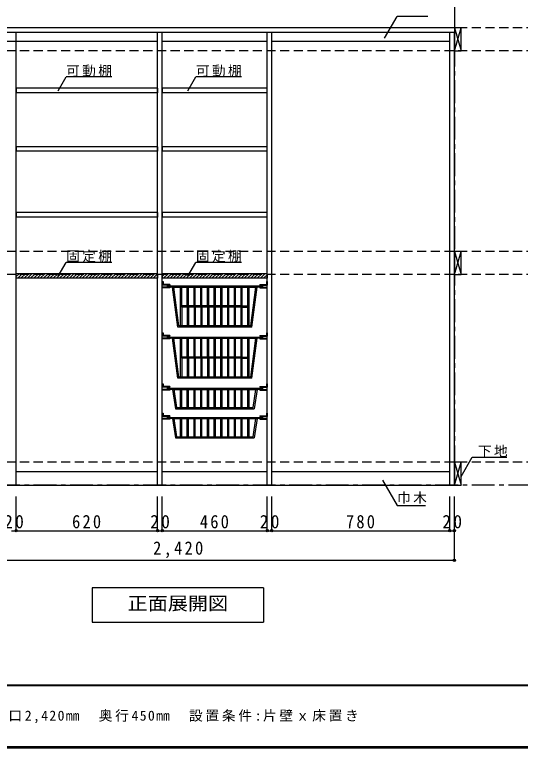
# Model space of a CAD drawing. Units: millimetres at full size, sheet at 1:20. Extents: x -3922 to 3878, y -2932 to 2722.
# Drawn here: x -2812 to -596, y -2864 to 350 of the extents above; entities that cross this region are included whole.
import ezdxf
from ezdxf.enums import TextEntityAlignment as Align

# ---------------------------------------------------------------- set-up
doc = ezdxf.new("R2010")
doc.units = ezdxf.units.MM
doc.header["$LTSCALE"] = 20
doc.header["$PDMODE"] = 32
doc.header["$PDSIZE"] = 10
doc.linetypes.add('CHAIN1', pattern=[8, 5, -1, 1, -1])
doc.linetypes.add('DASHED2', pattern=[3, 2, -1])
for name, color, linetype in [('0-2_本体', 2, 'Continuous'), ('0-3_固定棚', 2, 'Continuous'), ('0-4_可動棚', 3, 'Continuous'), ('0-7_桟木・巾木', 2, 'Continuous'), ('0-8_引き出し', 2, 'Continuous'), ('0-9_他ｱｲﾃﾑ', 7, 'Continuous'), ('0-A_文字', 7, 'Continuous'), ('0-B_寸法', 7, 'Continuous'), ('0-C_ハッチ', 4, 'Continuous'), ('F-1_枠', 6, 'Continuous'), ('F-A_文字', 7, 'Continuous')]:
    doc.layers.add(name, color=color, linetype=linetype)
doc.styles.add('ＭＳ ゴシック', font='')
doc.styles.get('ＭＳ ゴシック').set_extended_font_data('MS Gothic')

# ---------------------------------------------------------------- blocks, each defined once
blk = doc.blocks.new('バスケット（小）')
at = {"layer": '0-9_他ｱｲﾃﾑ', "color": 3}
for p, q in [((-229.5, 39.91), (-229.5, 24.91)), ((229.5, 39.91), (229.5, 24.91)), ((-209.5, 24.91), (-229.5, 24.91)), ((-229.5, 12.91), (-229.5, 15.91)), ((-209.5, 15.91), (-229.5, 15.91)), ((-196.5, 12.91), (-229.5, 12.91)), ((-196.5, 27.91), (-226.5, 27.91)), ((-209.5, 24.91), (-209.5, 15.91)), ((-196.5, 24.91), (-206.5, 24.91)), ((-206.5, 24.91), (-206.5, 15.91)), ((-196.5, 15.91), (-206.5, 15.91)), ((-196.5, 27.91), (-196.5, 24.91)), ((-196.5, 15.91), (-196.5, 12.91)), ((196.5, 27.91), (196.5, 24.91)), ((196.5, 27.91), (226.5, 27.91)), ((196.5, 24.91), (206.5, 24.91)), ((196.5, 15.91), (196.5, 12.91)), ((196.5, 15.91), (206.5, 15.91)), ((196.5, 12.91), (229.5, 12.91)), ((206.5, 24.91), (206.5, 15.91)), ((209.5, 24.91), (229.5, 24.91)), ((209.5, 24.91), (209.5, 15.91)), ((209.5, 15.91), (229.5, 15.91)), ((229.5, 12.91), (229.5, 15.91))]:
    blk.add_line(p, q, dxfattribs=at)
at = {"layer": '0-9_他ｱｲﾃﾑ'}
for p, q in [((-205, 20.91), (205, 20.91)), ((-205, 15.91), (-205, 20.91)), ((-185, 15.91), (-205, 15.91)), ((-185, 15.91), (-172.5, -69.09)), ((-185, 15.91), (185, 15.91)), ((-180.06, 16.64), (-168.19, -64.09)), ((-150, -64.09), (-150, 15.91)), ((-145, -64.09), (-145, 15.91)), ((-120.5, -64.09), (-120.5, 15.91)), ((-115.5, -64.09), (-115.5, 15.91)), ((-91, -64.09), (-91, 15.91)), ((-86, -64.09), (-86, 15.91)), ((-61.5, -64.09), (-61.5, 15.91)), ((-56.5, -64.09), (-56.5, 15.91)), ((-32, -64.09), (-32, 15.91)), ((-27, -64.09), (-27, 15.91)), ((-2.5, -64.09), (-2.5, 15.91)), ((2.5, -64.09), (2.5, 15.91)), ((27, -64.09), (27, 15.91)), ((32, -64.09), (32, 15.91)), ((56.5, -64.09), (56.5, 15.91)), ((61.5, -64.09), (61.5, 15.91)), ((86, -64.09), (86, 15.91)), ((91, -64.09), (91, 15.91)), ((115.5, -64.09), (115.5, 15.91)), ((120.5, -64.09), (120.5, 15.91)), ((145, -64.09), (145, 15.91)), ((150, -64.09), (150, 15.91)), ((168.18, -64.09), (179.94, 15.91)), ((185, 15.91), (172.5, -69.09)), ((205, 15.91), (185, 15.91)), ((205, 20.91), (205, 15.91)), ((-168.19, -64.09), (168.18, -64.09)), ((-172.5, -69.09), (172.5, -69.09))]:
    blk.add_line(p, q, dxfattribs=at)
at = {"layer": '0-9_他ｱｲﾃﾑ', "color": 3}
for points in [[(-229.5, 39.91), (-226.5, 39.91), (-226.5, 27.91)], [(229.5, 39.91), (226.5, 39.91), (226.5, 27.91)]]:
    blk.add_lwpolyline(points, dxfattribs=at)
blk = doc.blocks.new('バスケット（大）')
at = {"layer": '0-9_他ｱｲﾃﾑ', "color": 3}
for p, q in [((-228.94, 78.41), (-228.94, 63.41)), ((-195.94, 66.41), (-225.94, 66.41)), ((-195.94, 66.41), (-195.94, 63.41)), ((197.06, 66.41), (197.06, 63.41)), ((197.06, 66.41), (227.06, 66.41)), ((230.06, 78.41), (230.06, 63.41)), ((-208.94, 63.41), (-228.94, 63.41)), ((-228.94, 51.41), (-228.94, 54.41)), ((-208.94, 54.41), (-228.94, 54.41)), ((-195.94, 51.41), (-228.94, 51.41)), ((-208.94, 63.41), (-208.94, 54.41)), ((-195.94, 63.41), (-205.94, 63.41)), ((-205.94, 63.41), (-205.94, 54.41)), ((-195.94, 54.41), (-205.94, 54.41)), ((-195.94, 54.41), (-195.94, 51.41)), ((197.06, 63.41), (207.06, 63.41)), ((197.06, 54.41), (197.06, 51.41)), ((197.06, 54.41), (207.06, 54.41)), ((197.06, 51.41), (230.06, 51.41)), ((207.06, 63.41), (207.06, 54.41)), ((210.06, 63.41), (230.06, 63.41)), ((210.06, 63.41), (210.06, 54.41)), ((210.06, 54.41), (230.06, 54.41)), ((230.06, 51.41), (230.06, 54.41))]:
    blk.add_line(p, q, dxfattribs=at)
at = {"layer": '0-9_他ｱｲﾃﾑ'}
for p, q in [((-161.94, -120.59), (-184.44, 54.41)), ((-184.44, 54.41), (185.56, 54.41)), ((-156.9, -115.59), (-179.4, 54.41)), ((-149.44, -115.59), (-149.44, 54.41)), ((-144.44, -33.09), (-144.44, 54.41)), ((-119.94, -33.09), (-119.94, 54.41)), ((-114.94, -33.09), (-114.94, 54.41)), ((-90.44, -33.09), (-90.44, 54.41)), ((-85.44, -33.09), (-85.44, 54.41)), ((-60.94, -33.09), (-60.94, 54.41)), ((-55.94, -33.09), (-55.94, 54.41)), ((-31.44, -33.09), (-31.44, 54.41)), ((-26.44, -33.09), (-26.44, 54.41)), ((-1.94, -115.59), (-1.94, 54.41)), ((3.06, -28.09), (3.06, 54.41)), ((27.56, -115.59), (27.56, 54.41)), ((32.56, -115.59), (32.56, 54.41)), ((57.06, -33.09), (57.06, 54.41)), ((62.06, -33.09), (62.06, 54.41)), ((86.56, -33.09), (86.56, 54.41)), ((91.56, -33.09), (91.56, 54.41)), ((116.06, -33.09), (116.06, 54.41)), ((121.06, -33.09), (121.06, 54.41)), ((145.56, -33.09), (145.56, 54.41)), ((150.56, -115.59), (150.56, 54.41)), ((158.02, -115.59), (180.52, 54.41)), ((163.06, -120.59), (185.56, 54.41)), ((205.56, 54.41), (185.56, 54.41)), ((-119.94, -28.09), (-144.44, -28.09)), ((-90.44, -28.09), (-114.94, -28.09)), ((-60.94, -28.09), (-85.44, -28.09)), ((-31.44, -28.09), (-55.94, -28.09)), ((-1.94, -28.09), (-26.44, -28.09)), ((3.06, -115.59), (3.06, -28.09)), ((27.56, -28.09), (3.06, -28.09)), ((57.06, -28.09), (32.56, -28.09)), ((86.56, -28.09), (62.06, -28.09)), ((116.06, -28.09), (91.56, -28.09)), ((121.06, -28.09), (145.56, -28.09)), ((-144.44, -33.09), (-144.44, -115.59)), ((-119.94, -33.09), (-144.44, -33.09)), ((-119.94, -33.09), (-119.94, -115.59)), ((-114.94, -33.09), (-114.94, -115.59)), ((-90.44, -33.09), (-114.94, -33.09)), ((-90.44, -33.09), (-90.44, -115.59)), ((-85.44, -33.09), (-85.44, -115.59)), ((-60.94, -33.09), (-85.44, -33.09)), ((-60.94, -33.09), (-60.94, -115.59)), ((-55.94, -33.09), (-55.94, -115.59)), ((-31.44, -33.09), (-55.94, -33.09)), ((-31.44, -33.09), (-31.44, -115.59)), ((-26.44, -33.09), (-26.44, -115.59)), ((-1.94, -33.09), (-26.44, -33.09)), ((27.56, -33.09), (3.06, -33.09)), ((57.06, -33.09), (32.56, -33.09)), ((57.06, -115.59), (57.06, -33.09)), ((62.06, -115.59), (62.06, -33.09)), ((86.56, -33.09), (62.06, -33.09)), ((86.56, -115.59), (86.56, -33.09)), ((91.56, -115.59), (91.56, -33.09)), ((116.06, -33.09), (91.56, -33.09)), ((116.06, -115.59), (116.06, -33.09)), ((121.06, -115.59), (121.06, -33.09)), ((121.06, -33.09), (145.56, -33.09)), ((145.56, -115.59), (145.56, -33.09)), ((163.06, -120.59), (-161.94, -120.59)), ((158.02, -115.59), (-156.9, -115.59))]:
    blk.add_line(p, q, dxfattribs=at)
at = {"layer": '0-9_他ｱｲﾃﾑ', "color": 3}
for points in [[(-228.94, 78.41), (-225.94, 78.41), (-225.94, 66.41)], [(230.06, 78.41), (227.06, 78.41), (227.06, 66.41)]]:
    blk.add_lwpolyline(points, dxfattribs=at)
at = {"layer": '0-9_他ｱｲﾃﾑ'}
blk.add_lwpolyline([(-184.44, 54.41), (-204.44, 54.41), (-204.44, 59.41), (205.56, 59.41), (205.56, 54.41)], dxfattribs=at)

msp = doc.modelspace()

# ---------------------------------------------------------------- linework, layer by layer
at = {"layer": '0-2_本体', "color": 3}
for p, q in [((-885.36, 291.73), (-3305.36, 291.73)), ((-885.36, 291.73), (-885.36, 271.73)), ((-885.36, 271.73), (-3305.36, 271.73)), ((-2805.36, -1711.27), (-2805.36, 271.73)), ((-2185.36, -1711.27), (-2185.36, 271.73)), ((-2165.36, -1711.27), (-2165.36, 271.73)), ((-1705.36, -1711.27), (-1705.36, 271.73)), ((-1685.36, -1711.27), (-1685.36, 271.73)), ((-905.36, -1711.27), (-905.36, 271.73)), ((-885.36, -1711.27), (-885.36, 271.73)), ((-3305.36, -1711.27), (-885.36, -1711.27))]:
    msp.add_line(p, q, dxfattribs=at)
at = {"layer": '0-3_固定棚', "color": 3}
for p, q in [((-2185.36, -785.27), (-2805.36, -785.27)), ((-2185.36, -785.27), (-2185.36, -805.27)), ((-2165.36, -785.27), (-2165.36, -805.27)), ((-1705.36, -785.27), (-2165.36, -785.27)), ((-2185.36, -805.27), (-2805.36, -805.27))]:
    msp.add_line(p, q, dxfattribs=at)
msp.add_lwpolyline([(-1705.36, -785.27), (-1705.36, -805.27), (-2165.36, -805.27)], dxfattribs=at)
at = {"layer": '0-4_可動棚'}
for p, q in [((-2804.36, 7.23), (-2804.36, 27.23)), ((-2186.36, 27.23), (-2804.36, 27.23)), ((-2186.36, 7.23), (-2804.36, 7.23)), ((-2186.36, 27.23), (-2186.36, 7.23)), ((-2164.36, 7.23), (-2164.36, 27.23)), ((-1706.36, 27.23), (-2164.36, 27.23)), ((-1706.36, 7.23), (-2164.36, 7.23)), ((-1706.36, 27.23), (-1706.36, 7.23)), ((-2804.36, -248.77), (-2804.36, -228.77)), ((-2186.36, -228.77), (-2804.36, -228.77)), ((-2186.36, -248.77), (-2804.36, -248.77)), ((-2186.36, -228.77), (-2186.36, -248.77)), ((-2164.36, -248.77), (-2164.36, -228.77)), ((-1706.36, -228.77), (-2164.36, -228.77)), ((-1706.36, -248.77), (-2164.36, -248.77)), ((-1706.36, -228.77), (-1706.36, -248.77)), ((-2804.36, -536.77), (-2804.36, -516.77)), ((-2186.36, -516.77), (-2804.36, -516.77)), ((-2186.36, -536.77), (-2804.36, -536.77)), ((-2186.36, -516.77), (-2186.36, -536.77)), ((-2164.36, -536.77), (-2164.36, -516.77)), ((-1706.36, -516.77), (-2164.36, -516.77)), ((-1706.36, -536.77), (-2164.36, -536.77)), ((-1706.36, -516.77), (-1706.36, -536.77))]:
    msp.add_line(p, q, dxfattribs=at)
at = {"layer": '0-7_桟木・巾木', "color": 7}
for p, q in [((-2185.36, 231.73), (-3285.36, 231.73)), ((-1705.36, 231.73), (-2165.36, 231.73)), ((-905.36, 231.73), (-1685.36, 231.73)), ((-2805.36, -1651.27), (-2185.36, -1651.27)), ((-2165.36, -1651.27), (-1705.36, -1651.27)), ((-1685.36, -1651.27), (-905.36, -1651.27))]:
    msp.add_line(p, q, dxfattribs=at)
at = {"layer": '0-8_引き出し', "color": 7}
for p, q in [((-885.36, 291.73), (-855.36, 191.73)), ((-885.36, 191.73), (-855.36, 291.73)), ((-885.36, -688.27), (-855.36, -788.27)), ((-885.36, -788.27), (-855.36, -688.27)), ((-885.36, -1611.27), (-855.36, -1711.27)), ((-885.36, -1711.27), (-855.36, -1611.27))]:
    msp.add_line(p, q, dxfattribs=at)
at = {"layer": '0-8_引き出し', "color": 3}
for points in [[(-855.36, 191.73), (-855.36, 291.73), (-885.36, 291.73), (-885.36, 191.73)], [(-855.36, -788.27), (-855.36, -688.27), (-885.36, -688.27), (-885.36, -788.27)], [(-855.36, -1711.27), (-855.36, -1611.27), (-885.36, -1611.27), (-885.36, -1711.27)]]:
    msp.add_lwpolyline(points, close=True, dxfattribs=at)
at = {"layer": '0-A_文字', "linetype": 'CHAIN1'}
for p, q in [((-885.36, 1822.73), (-885.36, -1711.27)), ((3131.3, -1711.27), (-3305.36, -1711.27))]:
    msp.add_line(p, q, dxfattribs=at)
at = {"layer": '0-A_文字'}
for p, q in [((-2621.2, 16.17), (-2586.19, 76.82)), ((-2386.19, 76.82), (-2586.19, 76.82)), ((-2052.62, 16.17), (-2017.61, 76.82)), ((-1817.61, 76.82), (-2017.61, 76.82)), ((-2621.2, -796.33), (-2586.19, -735.68)), ((-2386.19, -735.68), (-2586.19, -735.68)), ((-2052.62, -796.33), (-2017.61, -735.68)), ((-1817.61, -735.68), (-2017.61, -735.68)), ((-855.36, -1672.95), (-806.6, -1588.48)), ((-806.6, -1588.48), (-656.07, -1588.48)), ((-1200.36, -1689.03), (-1136.15, -1800.25)), ((-1136.15, -1800.25), (-1012.39, -1800.25)), ((-1721.76, -2161.27), (-1721.76, -2311.27)), ((-2471.76, -2311.27), (-1721.76, -2311.27))]:
    msp.add_line(p, q, dxfattribs=at)
msp.add_lwpolyline([(-1721.76, -2161.27), (-2471.76, -2161.27), (-2471.76, -2311.27)], dxfattribs=at)
at = {"layer": '0-B_寸法'}
for p in [(-1190.98, 246.66), (-1001.57, 341.62)]:
    msp.add_line(p, (-1136.15, 341.62), dxfattribs=at)
at = {"layer": '0-B_寸法', "color": 4, "linetype": 'DASHED2'}
for p, q in [((3131.3, 291.73), (-3305.36, 291.73)), ((3131.3, 191.73), (-3305.36, 191.73)), ((3131.3, -688.27), (-3305.36, -688.27)), ((3131.3, -788.27), (-3305.36, -788.27)), ((3131.3, -1611.27), (-3305.36, -1611.27))]:
    msp.add_line(p, q, dxfattribs=at)
at = {"layer": '0-B_寸法', "color": 4}
for p, q in [((-2805.36, -1911.27), (-2805.36, -1761.27)), ((-2805.36, -1911.27), (-2805.36, -1761.27)), ((-2185.36, -1911.27), (-2185.36, -1761.27)), ((-2165.36, -1911.27), (-2165.36, -1761.27)), ((-2165.36, -1911.27), (-2165.36, -1761.27)), ((-1705.36, -1911.27), (-1705.36, -1761.27)), ((-1685.36, -1911.27), (-1685.36, -1761.27)), ((-905.36, -1911.27), (-905.36, -1761.27)), ((-885.36, -1911.27), (-885.36, -1761.27)), ((-2825.36, -1911.27), (-2805.36, -1911.27)), ((-2805.36, -1911.27), (-2185.36, -1911.27)), ((-2185.36, -1911.27), (-2165.36, -1911.27)), ((-2165.36, -1911.27), (-1705.36, -1911.27)), ((-1705.36, -1911.27), (-1685.36, -1911.27)), ((-1685.36, -1911.27), (-905.36, -1911.27)), ((-905.36, -1911.27), (-885.36, -1911.27)), ((-885.36, -2041.27), (-885.36, -1911.27)), ((-885.36, -2041.27), (-3305.36, -2041.27))]:
    msp.add_line(p, q, dxfattribs=at)
at = {"layer": '0-B_寸法'}
for p in [(-2805.36, -1911.27), (-2185.36, -1911.27), (-2165.36, -1911.27), (-1705.36, -1911.27), (-1685.36, -1911.27), (-905.36, -1911.27), (-885.36, -1911.27), (-885.36, -2041.27)]:
    msp.add_point(p, dxfattribs=at)
at = {"layer": '0-C_ハッチ'}
for p, q in [((-2805.36, -797.84), (-2792.79, -785.27)), ((-2798.65, -805.27), (-2778.65, -785.27)), ((-2784.5, -805.27), (-2764.5, -785.27)), ((-2770.36, -805.27), (-2750.36, -785.27)), ((-2756.22, -805.27), (-2736.22, -785.27)), ((-2742.08, -805.27), (-2722.08, -785.27)), ((-2727.94, -805.27), (-2707.94, -785.27)), ((-2713.79, -805.27), (-2693.79, -785.27)), ((-2699.65, -805.27), (-2679.65, -785.27)), ((-2685.51, -805.27), (-2665.51, -785.27)), ((-2671.37, -805.27), (-2651.37, -785.27)), ((-2657.23, -805.27), (-2637.23, -785.27)), ((-2643.08, -805.27), (-2623.08, -785.27)), ((-2628.94, -805.27), (-2608.94, -785.27)), ((-2614.8, -805.27), (-2594.8, -785.27)), ((-2600.66, -805.27), (-2580.66, -785.27)), ((-2586.51, -805.27), (-2566.51, -785.27)), ((-2572.37, -805.27), (-2552.37, -785.27)), ((-2558.23, -805.27), (-2538.23, -785.27)), ((-2544.09, -805.27), (-2524.09, -785.27)), ((-2529.95, -805.27), (-2509.95, -785.27)), ((-2515.8, -805.27), (-2495.8, -785.27)), ((-2501.66, -805.27), (-2481.66, -785.27)), ((-2487.52, -805.27), (-2467.52, -785.27)), ((-2473.38, -805.27), (-2453.38, -785.27)), ((-2459.24, -805.27), (-2439.24, -785.27)), ((-2445.09, -805.27), (-2425.09, -785.27)), ((-2430.95, -805.27), (-2410.95, -785.27)), ((-2416.81, -805.27), (-2396.81, -785.27)), ((-2402.67, -805.27), (-2382.67, -785.27)), ((-2388.52, -805.27), (-2368.52, -785.27)), ((-2374.38, -805.27), (-2354.38, -785.27)), ((-2360.24, -805.27), (-2340.24, -785.27)), ((-2346.1, -805.27), (-2326.1, -785.27)), ((-2331.96, -805.27), (-2311.96, -785.27)), ((-2317.81, -805.27), (-2297.81, -785.27)), ((-2303.67, -805.27), (-2283.67, -785.27)), ((-2289.53, -805.27), (-2269.53, -785.27)), ((-2275.39, -805.27), (-2255.39, -785.27)), ((-2261.25, -805.27), (-2241.25, -785.27)), ((-2247.1, -805.27), (-2227.1, -785.27)), ((-2232.96, -805.27), (-2212.96, -785.27)), ((-2218.82, -805.27), (-2198.82, -785.27)), ((-2204.68, -805.27), (-2185.36, -785.95)), ((-2190.53, -805.27), (-2185.36, -800.1)), ((-2165.36, -797.01), (-2153.62, -785.27)), ((-2159.48, -805.27), (-2139.48, -785.27)), ((-2145.34, -805.27), (-2125.34, -785.27)), ((-2131.2, -805.27), (-2111.2, -785.27)), ((-2117.05, -805.27), (-2097.05, -785.27)), ((-2102.91, -805.27), (-2082.91, -785.27)), ((-2088.77, -805.27), (-2068.77, -785.27)), ((-2074.63, -805.27), (-2054.63, -785.27)), ((-2060.48, -805.27), (-2040.48, -785.27)), ((-2046.34, -805.27), (-2026.34, -785.27)), ((-2032.2, -805.27), (-2012.2, -785.27)), ((-2018.06, -805.27), (-1998.06, -785.27)), ((-2003.92, -805.27), (-1983.92, -785.27)), ((-1989.77, -805.27), (-1969.77, -785.27)), ((-1975.63, -805.27), (-1955.63, -785.27)), ((-1961.49, -805.27), (-1941.49, -785.27)), ((-1947.35, -805.27), (-1927.35, -785.27)), ((-1933.21, -805.27), (-1913.21, -785.27)), ((-1919.06, -805.27), (-1899.06, -785.27)), ((-1904.92, -805.27), (-1884.92, -785.27)), ((-1890.78, -805.27), (-1870.78, -785.27)), ((-1876.64, -805.27), (-1856.64, -785.27)), ((-1862.49, -805.27), (-1842.49, -785.27)), ((-1848.35, -805.27), (-1828.35, -785.27)), ((-1834.21, -805.27), (-1814.21, -785.27)), ((-1820.07, -805.27), (-1800.07, -785.27)), ((-1805.93, -805.27), (-1785.93, -785.27)), ((-1791.78, -805.27), (-1771.78, -785.27)), ((-1777.64, -805.27), (-1757.64, -785.27)), ((-1763.5, -805.27), (-1743.5, -785.27)), ((-1749.36, -805.27), (-1729.36, -785.27)), ((-1735.22, -805.27), (-1715.22, -785.27)), ((-1721.07, -805.27), (-1705.36, -789.56)), ((-1706.93, -805.27), (-1705.36, -803.7))]:
    msp.add_line(p, q, dxfattribs=at)
at = {"layer": 'F-1_枠'}
for p, q in [((3877.97, -2587.71), (-3922.03, -2587.71)), ((3877.97, -2591.04), (-3922.03, -2591.04)), ((3877.97, -2857.71), (-3922.03, -2857.71)), ((3877.97, -2861.04), (-3922.03, -2861.04)), ((3877.97, -2864.37), (-3922.03, -2864.37))]:
    msp.add_line(p, q, dxfattribs=at)

# ---------------------------------------------------------------- block references
at = {"layer": '0-4_可動棚'}
for p in [(-1934.86, -1307.68), (-1934.86, -1435.68)]:
    msp.add_blockref('バスケット（小）', p, dxfattribs=at)
at = {"layer": '0-9_他ｱｲﾃﾑ'}
for p in [(-1935.42, -898.18), (-1935.42, -1122.18)]:
    msp.add_blockref('バスケット（大）', p, dxfattribs=at)

# ---------------------------------------------------------------- texts
at = {"layer": '0-A_文字', "style": 'ＭＳ ゴシック', "width": 1.1}
msp.add_text('正面展開図', height=58.65, dxfattribs=at).set_placement((-2316.76, -2276.27), align=Align.BOTTOM_LEFT)
at = {"layer": '0-A_文字', "char_height": 43.99, "attachment_point": 7, "style": 'ＭＳ ゴシック'}
for s, insert in [('\\T1.17;可動棚', (-2586.19, 76.82)), ('\\T1.17;可動棚', (-2017.61, 76.82)), ('\\T1.17;固定棚', (-2586.19, -735.68)), ('\\T1.17;固定棚', (-2017.61, -735.68)), ('\\T1.17;下地', (-782.09, -1588.48)), ('\\T1.17;巾木', (-1136.15, -1793.14))]:
    msp.add_mtext(s, dxfattribs=dict(at, insert=insert))
at = {"layer": '0-B_寸法', "char_height": 58.65, "attachment_point": 7, "style": 'ＭＳ ゴシック'}
for s, insert in [('\\T1.27;\\W0.95;20', (-2857.86, -1901.27)), ('\\T1.27;\\W0.9;620', (-2560.36, -1901.27)), ('\\T1.27;\\W0.95;20', (-2217.86, -1901.27)), ('\\T1.27;\\W0.9;460', (-2000.36, -1901.27)), ('\\T1.27;\\W0.95;20', (-1737.86, -1901.27)), ('\\T1.27;\\W0.9;780', (-1360.36, -1901.27)), ('\\T1.27;\\W0.95;20', (-937.86, -1901.27)), ('\\T1.28;\\W0.9;2,420', (-2205.36, -2031.27))]:
    msp.add_mtext(s, dxfattribs=dict(at, insert=insert))
at = {"layer": 'F-A_文字', "insert": (-3415.36, -2754.37), "char_height": 43.99, "attachment_point": 7, "style": 'ＭＳ ゴシック'}
msp.add_mtext('\\T1.2;ｅ･ｒａ･ｂｏ\u3000間口2,420㎜\u3000奥行450㎜\u3000設置条件:片壁ｘ床置き', dxfattribs=at)

doc.saveas('drawing.dxf')
